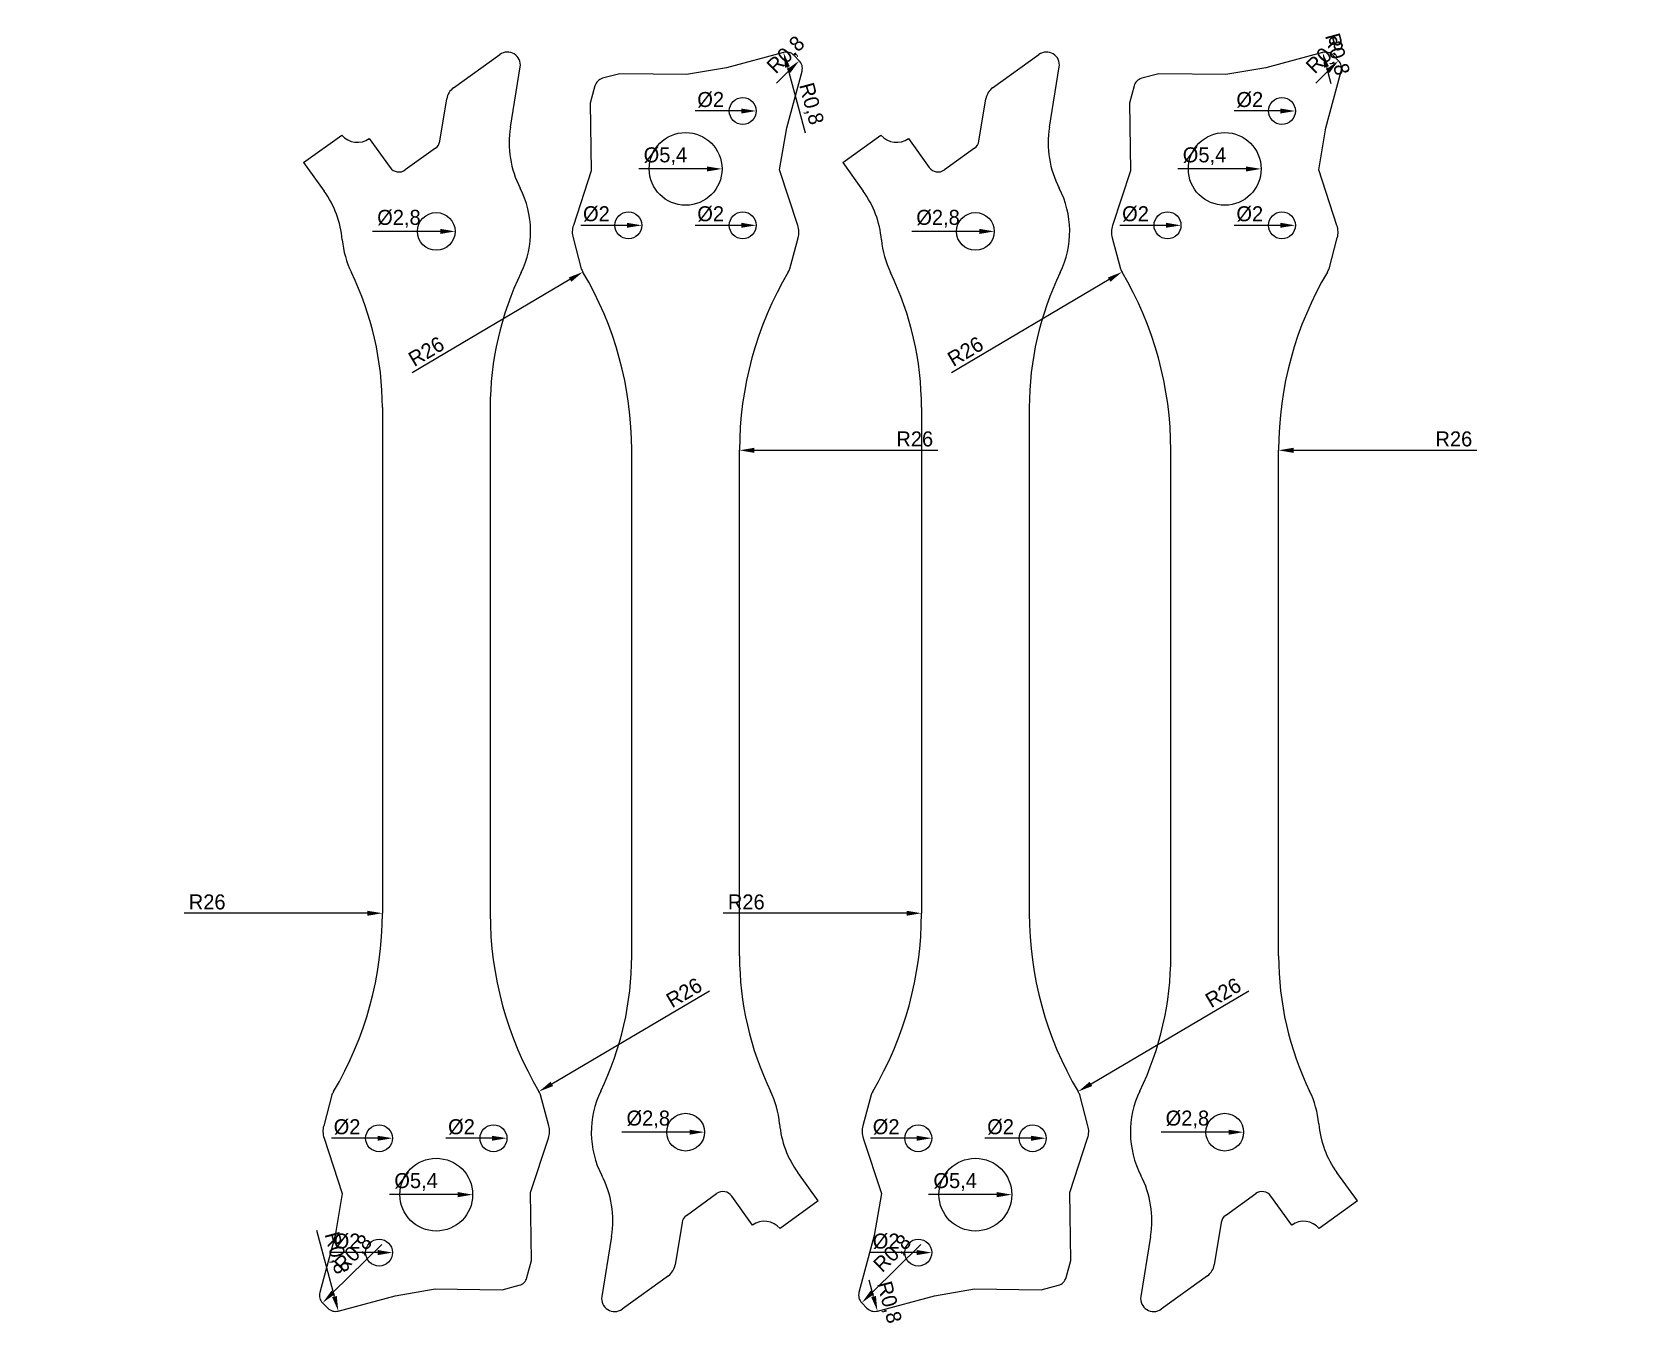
# Model space of a CAD drawing. Header units: millimetres. Extents: x -30 to 88, y -10 to 86.
import ezdxf

# ---------------------------------------------------------------- set-up
doc = ezdxf.new("R2010")
doc.units = ezdxf.units.MM
doc.layers.add('Arms-L715.80 - v3 - CNC', color=7, linetype='Continuous')
doc.layers.add('Dimensions', color=7, linetype='Continuous')
doc.dimstyles.new('ISO-25', dxfattribs={"dimtxt": 2.5, "dimasz": 2.5, "dimexe": 1.25, "dimexo": 0.625, "dimtad": 1, "dimtxsty": 'Standard', "dimcen": 2.5, "dimadec": 0, "dimazin": 0, "dimtfac": 1, "dimtmove": 0, "dimatfit": 3, "dimfxl": 1, "dimarcsym": 0})

# ---------------------------------------------------------------- blocks, each defined once
blk = doc.blocks.new('*D1')
at = {"layer": 'Defpoints', "color": 0}
for p in [(32.53, -7.87), (32.73, -8.64)]:
    blk.add_point(p, dxfattribs=at)
at = {"layer": 'Dimensions', "color": 140, "lineweight": -2}
blk.add_line((32.44, -7.56), (32.12, -6.35), dxfattribs=at)
at = {"layer": 'Dimensions', "color": 140}
blk.add_solid([(32.27, -7.61), (32.62, -7.52), (32.73, -8.64)], dxfattribs=at)
at = {"layer": 'Dimensions', "color": 140, "insert": (33.54, -8.01), "char_height": 1.113, "attachment_point": 5, "rotation": 284.9999}
blk.add_mtext('R0,8', dxfattribs=at)
blk = doc.blocks.new('*D2')
at = {"layer": 'Defpoints', "color": 0}
for p in [(65.77, 84.78), (65.97, 84)]:
    blk.add_point(p, dxfattribs=at)
at = {"layer": 'Dimensions', "color": 140, "lineweight": -2}
blk.add_line((66.06, 83.7), (66.38, 82.48), dxfattribs=at)
at = {"layer": 'Dimensions', "color": 140}
blk.add_solid([(66.23, 83.75), (65.88, 83.65), (65.77, 84.78)], dxfattribs=at)
at = {"layer": 'Dimensions', "color": 140, "insert": (66.78, 84.63), "char_height": 1.113, "attachment_point": 5, "rotation": 284.9999}
blk.add_mtext('R0,8', dxfattribs=at)
blk = doc.blocks.new('*D3')
at = {"layer": 'Defpoints', "color": 0}
for p in [(50.88, 68.49), (28.5, 55.25)]:
    blk.add_point(p, dxfattribs=at)
at = {"layer": 'Dimensions', "color": 140, "lineweight": -2}
blk.add_line((49.92, 67.92), (38.22, 61), dxfattribs=at)
at = {"layer": 'Dimensions', "color": 140}
blk.add_solid([(50.02, 67.76), (49.83, 68.08), (50.88, 68.49)], dxfattribs=at)
at = {"layer": 'Dimensions', "color": 140, "insert": (39.26, 62.59), "char_height": 1.113, "attachment_point": 5, "rotation": 30.6008}
blk.add_mtext('R26', dxfattribs=at)
blk = doc.blocks.new('*D4')
at = {"layer": 'Defpoints', "color": 0}
for p in [(62.5, 55.25), (88.5, 55.25)]:
    blk.add_point(p, dxfattribs=at)
at = {"layer": 'Dimensions', "color": 140, "lineweight": -2}
blk.add_line((63.61, 55.25), (77.21, 55.25), dxfattribs=at)
at = {"layer": 'Dimensions', "color": 140}
blk.add_solid([(63.61, 55.44), (63.61, 55.06), (62.5, 55.25)], dxfattribs=at)
at = {"layer": 'Dimensions', "color": 140, "insert": (75.5, 56.09), "char_height": 1.113, "attachment_point": 5, "rotation": 360}
blk.add_mtext('R26', dxfattribs=at)
blk = doc.blocks.new('*D5')
at = {"layer": 'Defpoints', "color": 0}
for p in [(70, 20.89), (47.62, 7.65)]:
    blk.add_point(p, dxfattribs=at)
at = {"layer": 'Dimensions', "color": 140, "lineweight": -2}
blk.add_line((48.58, 8.22), (60.28, 15.14), dxfattribs=at)
at = {"layer": 'Dimensions', "color": 140}
blk.add_solid([(48.48, 8.38), (48.67, 8.06), (47.62, 7.65)], dxfattribs=at)
at = {"layer": 'Dimensions', "color": 140, "insert": (58.39, 14.99), "char_height": 1.113, "attachment_point": 5, "rotation": 30.6008}
blk.add_mtext('R26', dxfattribs=at)
blk = doc.blocks.new('*D6')
at = {"layer": 'Defpoints', "color": 0}
for p in [(66.93, 84.17), (66.37, 83.61)]:
    blk.add_point(p, dxfattribs=at)
at = {"layer": 'Dimensions', "color": 140, "lineweight": -2}
blk.add_line((66.14, 83.39), (65.25, 82.5), dxfattribs=at)
at = {"layer": 'Dimensions', "color": 140}
blk.add_solid([(66.27, 83.26), (66.01, 83.52), (66.93, 84.17)], dxfattribs=at)
at = {"layer": 'Dimensions', "color": 140, "insert": (65.99, 84.56), "char_height": 1.113, "attachment_point": 5, "rotation": 44.6506}
blk.add_mtext('R0,8', dxfattribs=at)
blk = doc.blocks.new('*D7')
at = {"layer": 'Defpoints', "color": 0}
for p in [(26.93, 84.17), (26.37, 83.61)]:
    blk.add_point(p, dxfattribs=at)
at = {"layer": 'Dimensions', "color": 140, "lineweight": -2}
blk.add_line((26.14, 83.39), (25.25, 82.5), dxfattribs=at)
at = {"layer": 'Dimensions', "color": 140}
blk.add_solid([(26.27, 83.26), (26.01, 83.52), (26.93, 84.17)], dxfattribs=at)
at = {"layer": 'Dimensions', "color": 140, "insert": (25.99, 84.56), "char_height": 1.113, "attachment_point": 5, "rotation": 44.6506}
blk.add_mtext('R0,8', dxfattribs=at)
blk = doc.blocks.new('*D8')
at = {"layer": 'Defpoints', "color": 0}
for p in [(10.88, 68.49), (-11.5, 55.25)]:
    blk.add_point(p, dxfattribs=at)
at = {"layer": 'Dimensions', "color": 140, "lineweight": -2}
blk.add_line((9.92, 67.92), (-1.78, 61), dxfattribs=at)
at = {"layer": 'Dimensions', "color": 140}
blk.add_solid([(10.02, 67.76), (9.83, 68.08), (10.88, 68.49)], dxfattribs=at)
at = {"layer": 'Dimensions', "color": 140, "insert": (-0.74, 62.59), "char_height": 1.113, "attachment_point": 5, "rotation": 30.6008}
blk.add_mtext('R26', dxfattribs=at)
blk = doc.blocks.new('*D9')
at = {"layer": 'Defpoints', "color": 0}
for p in [(10, 20.89), (36, 20.89)]:
    blk.add_point(p, dxfattribs=at)
at = {"layer": 'Dimensions', "color": 140, "lineweight": -2}
blk.add_line((34.89, 20.89), (21.29, 20.89), dxfattribs=at)
at = {"layer": 'Dimensions', "color": 140}
blk.add_solid([(34.89, 20.7), (34.89, 21.07), (36, 20.89)], dxfattribs=at)
at = {"layer": 'Dimensions', "color": 140, "insert": (23, 21.72), "char_height": 1.113, "attachment_point": 5, "rotation": 360}
blk.add_mtext('R26', dxfattribs=at)
blk = doc.blocks.new('*D10')
at = {"layer": 'Defpoints', "color": 0}
for p in [(25.77, 84.78), (25.97, 84)]:
    blk.add_point(p, dxfattribs=at)
at = {"layer": 'Dimensions', "color": 140, "lineweight": -2}
blk.add_line((26.06, 83.7), (27.37, 78.81), dxfattribs=at)
at = {"layer": 'Dimensions', "color": 140}
blk.add_solid([(26.23, 83.75), (25.88, 83.65), (25.77, 84.78)], dxfattribs=at)
at = {"layer": 'Dimensions', "color": 140, "insert": (27.76, 80.96), "char_height": 1.113, "attachment_point": 5, "rotation": 284.9999}
blk.add_mtext('R0,8', dxfattribs=at)
blk = doc.blocks.new('*D11')
at = {"layer": 'Defpoints', "color": 0}
for p in [(-8.43, -8.03), (-7.87, -7.47)]:
    blk.add_point(p, dxfattribs=at)
at = {"layer": 'Dimensions', "color": 140, "lineweight": -2}
blk.add_line((-7.64, -7.25), (-4.04, -3.69), dxfattribs=at)
at = {"layer": 'Dimensions', "color": 140}
blk.add_solid([(-7.77, -7.12), (-7.51, -7.38), (-8.43, -8.03)], dxfattribs=at)
at = {"layer": 'Dimensions', "color": 140, "insert": (-6.11, -4.41), "char_height": 1.113, "attachment_point": 5, "rotation": 44.6506}
blk.add_mtext('R0,8', dxfattribs=at)
blk = doc.blocks.new('*D12')
at = {"layer": 'Defpoints', "color": 0}
for p in [(30, 20.89), (7.62, 7.65)]:
    blk.add_point(p, dxfattribs=at)
at = {"layer": 'Dimensions', "color": 140, "lineweight": -2}
blk.add_line((8.58, 8.22), (20.28, 15.14), dxfattribs=at)
at = {"layer": 'Dimensions', "color": 140}
blk.add_solid([(8.48, 8.38), (8.67, 8.06), (7.62, 7.65)], dxfattribs=at)
at = {"layer": 'Dimensions', "color": 140, "insert": (18.39, 14.99), "char_height": 1.113, "attachment_point": 5, "rotation": 30.6008}
blk.add_mtext('R26', dxfattribs=at)
blk = doc.blocks.new('*D13')
at = {"layer": 'Defpoints', "color": 0}
for p in [(31.57, -8.03), (32.13, -7.47)]:
    blk.add_point(p, dxfattribs=at)
at = {"layer": 'Dimensions', "color": 140, "lineweight": -2}
blk.add_line((32.36, -7.25), (35.96, -3.69), dxfattribs=at)
at = {"layer": 'Dimensions', "color": 140}
blk.add_solid([(32.23, -7.12), (32.49, -7.38), (31.57, -8.03)], dxfattribs=at)
at = {"layer": 'Dimensions', "color": 140, "insert": (33.89, -4.41), "char_height": 1.113, "attachment_point": 5, "rotation": 44.6506}
blk.add_mtext('R0,8', dxfattribs=at)
blk = doc.blocks.new('*D14')
at = {"layer": 'Defpoints', "color": 0}
for p in [(22.5, 55.25), (48.5, 55.25)]:
    blk.add_point(p, dxfattribs=at)
at = {"layer": 'Dimensions', "color": 140, "lineweight": -2}
blk.add_line((23.61, 55.25), (37.21, 55.25), dxfattribs=at)
at = {"layer": 'Dimensions', "color": 140}
blk.add_solid([(23.61, 55.44), (23.61, 55.06), (22.5, 55.25)], dxfattribs=at)
at = {"layer": 'Dimensions', "color": 140, "insert": (35.5, 56.09), "char_height": 1.113, "attachment_point": 5, "rotation": 360}
blk.add_mtext('R26', dxfattribs=at)
blk = doc.blocks.new('*D15')
at = {"layer": 'Defpoints', "color": 0}
for p in [(-30, 20.89), (-4, 20.89)]:
    blk.add_point(p, dxfattribs=at)
at = {"layer": 'Dimensions', "color": 140, "lineweight": -2}
blk.add_line((-5.11, 20.89), (-18.71, 20.89), dxfattribs=at)
at = {"layer": 'Dimensions', "color": 140}
blk.add_solid([(-5.11, 20.7), (-5.11, 21.07), (-4, 20.89)], dxfattribs=at)
at = {"layer": 'Dimensions', "color": 140, "insert": (-17, 21.72), "char_height": 1.113, "attachment_point": 5, "rotation": 360}
blk.add_mtext('R26', dxfattribs=at)
blk = doc.blocks.new('*D16')
at = {"layer": 'Defpoints', "color": 0}
for p in [(-7.47, -7.87), (-7.27, -8.64)]:
    blk.add_point(p, dxfattribs=at)
at = {"layer": 'Dimensions', "color": 140, "lineweight": -2}
blk.add_line((-7.56, -7.56), (-8.87, -2.67), dxfattribs=at)
at = {"layer": 'Dimensions', "color": 140}
blk.add_solid([(-7.73, -7.61), (-7.38, -7.52), (-7.27, -8.64)], dxfattribs=at)
at = {"layer": 'Dimensions', "color": 140, "insert": (-7.45, -4.34), "char_height": 1.113, "attachment_point": 5, "rotation": 284.9999}
blk.add_mtext('R0,8', dxfattribs=at)
blk = doc.blocks.new('*D17')
at = {"layer": 'Defpoints', "color": 0}
for p in [(43.24, 4.19), (45.24, 4.19)]:
    blk.add_point(p, dxfattribs=at)
at = {"layer": 'Dimensions', "color": 140, "lineweight": -2}
blk.add_line((44.13, 4.19), (40.71, 4.19), dxfattribs=at)
at = {"layer": 'Dimensions', "color": 140}
blk.add_solid([(44.13, 4), (44.13, 4.37), (45.24, 4.19)], dxfattribs=at)
at = {"layer": 'Dimensions', "color": 140, "insert": (41.87, 5.02), "char_height": 1.113, "attachment_point": 5}
blk.add_mtext('%%c2', dxfattribs=at)
blk = doc.blocks.new('*D18')
at = {"layer": 'Defpoints', "color": 0}
for p in [(34.76, -4.3), (36.76, -4.3)]:
    blk.add_point(p, dxfattribs=at)
at = {"layer": 'Dimensions', "color": 140, "lineweight": -2}
blk.add_line((35.65, -4.3), (32.23, -4.3), dxfattribs=at)
at = {"layer": 'Dimensions', "color": 140}
blk.add_solid([(35.65, -4.49), (35.65, -4.11), (36.76, -4.3)], dxfattribs=at)
at = {"layer": 'Dimensions', "color": 140, "insert": (33.38, -3.47), "char_height": 1.113, "attachment_point": 5}
blk.add_mtext('%%c2', dxfattribs=at)
blk = doc.blocks.new('*D19')
at = {"layer": 'Defpoints', "color": 0}
for p in [(61.74, 80.44), (63.74, 80.44)]:
    blk.add_point(p, dxfattribs=at)
at = {"layer": 'Dimensions', "color": 140, "lineweight": -2}
blk.add_line((62.63, 80.44), (59.21, 80.44), dxfattribs=at)
at = {"layer": 'Dimensions', "color": 140}
blk.add_solid([(62.63, 80.25), (62.63, 80.62), (63.74, 80.44)], dxfattribs=at)
at = {"layer": 'Dimensions', "color": 140, "insert": (60.36, 81.27), "char_height": 1.113, "attachment_point": 5}
blk.add_mtext('%%c2', dxfattribs=at)
blk = doc.blocks.new('*D20')
at = {"layer": 'Defpoints', "color": 0}
for p in [(55.8, 76.14), (61.2, 76.14)]:
    blk.add_point(p, dxfattribs=at)
at = {"layer": 'Dimensions', "color": 140, "lineweight": -2}
blk.add_line((60.09, 76.14), (55.03, 76.14), dxfattribs=at)
at = {"layer": 'Dimensions', "color": 140}
blk.add_solid([(60.09, 75.95), (60.09, 76.32), (61.2, 76.14)], dxfattribs=at)
at = {"layer": 'Dimensions', "color": 140, "insert": (57, 77.08), "char_height": 1.113, "attachment_point": 5}
blk.add_mtext('%%c5,4', dxfattribs=at)
blk = doc.blocks.new('*D21')
at = {"layer": 'Defpoints', "color": 0}
for p in [(61.74, 71.95), (63.74, 71.95)]:
    blk.add_point(p, dxfattribs=at)
at = {"layer": 'Dimensions', "color": 140, "lineweight": -2}
blk.add_line((62.63, 71.95), (59.21, 71.95), dxfattribs=at)
at = {"layer": 'Dimensions', "color": 140}
blk.add_solid([(62.63, 71.77), (62.63, 72.14), (63.74, 71.95)], dxfattribs=at)
at = {"layer": 'Dimensions', "color": 140, "insert": (60.36, 72.79), "char_height": 1.113, "attachment_point": 5}
blk.add_mtext('%%c2', dxfattribs=at)
blk = doc.blocks.new('*D22')
at = {"layer": 'Defpoints', "color": 0}
for p in [(34.76, 4.19), (36.76, 4.19)]:
    blk.add_point(p, dxfattribs=at)
at = {"layer": 'Dimensions', "color": 140, "lineweight": -2}
blk.add_line((35.65, 4.19), (32.23, 4.19), dxfattribs=at)
at = {"layer": 'Dimensions', "color": 140}
blk.add_solid([(35.65, 4), (35.65, 4.37), (36.76, 4.19)], dxfattribs=at)
at = {"layer": 'Dimensions', "color": 140, "insert": (33.38, 5.02), "char_height": 1.113, "attachment_point": 5}
blk.add_mtext('%%c2', dxfattribs=at)
blk = doc.blocks.new('*D23')
at = {"layer": 'Defpoints', "color": 0}
for p in [(53.26, 71.95), (55.26, 71.95)]:
    blk.add_point(p, dxfattribs=at)
at = {"layer": 'Dimensions', "color": 140, "lineweight": -2}
blk.add_line((54.14, 71.95), (50.72, 71.95), dxfattribs=at)
at = {"layer": 'Dimensions', "color": 140}
blk.add_solid([(54.14, 71.77), (54.14, 72.14), (55.26, 71.95)], dxfattribs=at)
at = {"layer": 'Dimensions', "color": 140, "insert": (51.88, 72.79), "char_height": 1.113, "attachment_point": 5}
blk.add_mtext('%%c2', dxfattribs=at)
blk = doc.blocks.new('*D24')
at = {"layer": 'Defpoints', "color": 0}
for p in [(37.3, 0), (42.7, 0)]:
    blk.add_point(p, dxfattribs=at)
at = {"layer": 'Dimensions', "color": 140, "lineweight": -2}
blk.add_line((41.59, 0), (36.53, 0), dxfattribs=at)
at = {"layer": 'Dimensions', "color": 140}
blk.add_solid([(41.59, -0.19), (41.59, 0.19), (42.7, 0)], dxfattribs=at)
at = {"layer": 'Dimensions', "color": 140, "insert": (38.5, 0.94), "char_height": 1.113, "attachment_point": 5}
blk.add_mtext('%%c5,4', dxfattribs=at)
blk = doc.blocks.new('*D25')
at = {"layer": 'Defpoints', "color": 0}
for p in [(57.1, 4.64), (59.9, 4.64)]:
    blk.add_point(p, dxfattribs=at)
at = {"layer": 'Dimensions', "color": 140, "lineweight": -2}
blk.add_line((58.79, 4.64), (53.78, 4.64), dxfattribs=at)
at = {"layer": 'Dimensions', "color": 140}
blk.add_solid([(58.79, 4.45), (58.79, 4.82), (59.9, 4.64)], dxfattribs=at)
at = {"layer": 'Dimensions', "color": 140, "insert": (55.73, 5.58), "char_height": 1.113, "attachment_point": 5}
blk.add_mtext('%%c2,8', dxfattribs=at)
blk = doc.blocks.new('*D26')
at = {"layer": 'Defpoints', "color": 0}
for p in [(15.8, 76.14), (21.2, 76.14)]:
    blk.add_point(p, dxfattribs=at)
at = {"layer": 'Dimensions', "color": 140, "lineweight": -2}
blk.add_line((20.09, 76.14), (15.03, 76.14), dxfattribs=at)
at = {"layer": 'Dimensions', "color": 140}
blk.add_solid([(20.09, 75.95), (20.09, 76.32), (21.2, 76.14)], dxfattribs=at)
at = {"layer": 'Dimensions', "color": 140, "insert": (17, 77.08), "char_height": 1.113, "attachment_point": 5}
blk.add_mtext('%%c5,4', dxfattribs=at)
blk = doc.blocks.new('*D27')
at = {"layer": 'Defpoints', "color": 0}
for p in [(13.26, 71.95), (15.26, 71.95)]:
    blk.add_point(p, dxfattribs=at)
at = {"layer": 'Dimensions', "color": 140, "lineweight": -2}
blk.add_line((14.14, 71.95), (10.72, 71.95), dxfattribs=at)
at = {"layer": 'Dimensions', "color": 140}
blk.add_solid([(14.14, 71.77), (14.14, 72.14), (15.26, 71.95)], dxfattribs=at)
at = {"layer": 'Dimensions', "color": 140, "insert": (11.88, 72.79), "char_height": 1.113, "attachment_point": 5}
blk.add_mtext('%%c2', dxfattribs=at)
blk = doc.blocks.new('*D28')
at = {"layer": 'Defpoints', "color": 0}
for p in [(17.1, 4.64), (19.9, 4.64)]:
    blk.add_point(p, dxfattribs=at)
at = {"layer": 'Dimensions', "color": 140, "lineweight": -2}
blk.add_line((18.79, 4.64), (13.78, 4.64), dxfattribs=at)
at = {"layer": 'Dimensions', "color": 140}
blk.add_solid([(18.79, 4.45), (18.79, 4.82), (19.9, 4.64)], dxfattribs=at)
at = {"layer": 'Dimensions', "color": 140, "insert": (15.73, 5.58), "char_height": 1.113, "attachment_point": 5}
blk.add_mtext('%%c2,8', dxfattribs=at)
blk = doc.blocks.new('*D29')
at = {"layer": 'Defpoints', "color": 0}
for p in [(21.74, 71.95), (23.74, 71.95)]:
    blk.add_point(p, dxfattribs=at)
at = {"layer": 'Dimensions', "color": 140, "lineweight": -2}
blk.add_line((22.63, 71.95), (19.21, 71.95), dxfattribs=at)
at = {"layer": 'Dimensions', "color": 140}
blk.add_solid([(22.63, 71.77), (22.63, 72.14), (23.74, 71.95)], dxfattribs=at)
at = {"layer": 'Dimensions', "color": 140, "insert": (20.36, 72.79), "char_height": 1.113, "attachment_point": 5}
blk.add_mtext('%%c2', dxfattribs=at)
blk = doc.blocks.new('*D30')
at = {"layer": 'Defpoints', "color": 0}
for p in [(21.74, 80.44), (23.74, 80.44)]:
    blk.add_point(p, dxfattribs=at)
at = {"layer": 'Dimensions', "color": 140, "lineweight": -2}
blk.add_line((22.63, 80.44), (19.21, 80.44), dxfattribs=at)
at = {"layer": 'Dimensions', "color": 140}
blk.add_solid([(22.63, 80.25), (22.63, 80.62), (23.74, 80.44)], dxfattribs=at)
at = {"layer": 'Dimensions', "color": 140, "insert": (20.36, 81.27), "char_height": 1.113, "attachment_point": 5}
blk.add_mtext('%%c2', dxfattribs=at)
blk = doc.blocks.new('*D31')
at = {"layer": 'Defpoints', "color": 0}
for p in [(-5.24, 4.19), (-3.24, 4.19)]:
    blk.add_point(p, dxfattribs=at)
at = {"layer": 'Dimensions', "color": 140, "lineweight": -2}
blk.add_line((-4.35, 4.19), (-7.77, 4.19), dxfattribs=at)
at = {"layer": 'Dimensions', "color": 140}
blk.add_solid([(-4.35, 4), (-4.35, 4.37), (-3.24, 4.19)], dxfattribs=at)
at = {"layer": 'Dimensions', "color": 140, "insert": (-6.62, 5.02), "char_height": 1.113, "attachment_point": 5}
blk.add_mtext('%%c2', dxfattribs=at)
blk = doc.blocks.new('*D32')
at = {"layer": 'Defpoints', "color": 0}
for p in [(3.24, 4.19), (5.24, 4.19)]:
    blk.add_point(p, dxfattribs=at)
at = {"layer": 'Dimensions', "color": 140, "lineweight": -2}
blk.add_line((4.13, 4.19), (0.71, 4.19), dxfattribs=at)
at = {"layer": 'Dimensions', "color": 140}
blk.add_solid([(4.13, 4), (4.13, 4.37), (5.24, 4.19)], dxfattribs=at)
at = {"layer": 'Dimensions', "color": 140, "insert": (1.87, 5.02), "char_height": 1.113, "attachment_point": 5}
blk.add_mtext('%%c2', dxfattribs=at)
blk = doc.blocks.new('*D33')
at = {"layer": 'Defpoints', "color": 0}
for p in [(38.6, 71.5), (41.4, 71.5)]:
    blk.add_point(p, dxfattribs=at)
at = {"layer": 'Dimensions', "color": 140, "lineweight": -2}
blk.add_line((40.29, 71.5), (35.28, 71.5), dxfattribs=at)
at = {"layer": 'Dimensions', "color": 140}
blk.add_solid([(40.29, 71.31), (40.29, 71.69), (41.4, 71.5)], dxfattribs=at)
at = {"layer": 'Dimensions', "color": 140, "insert": (37.23, 72.44), "char_height": 1.113, "attachment_point": 5}
blk.add_mtext('%%c2,8', dxfattribs=at)
blk = doc.blocks.new('*D34')
at = {"layer": 'Defpoints', "color": 0}
for p in [(-1.4, 71.5), (1.4, 71.5)]:
    blk.add_point(p, dxfattribs=at)
at = {"layer": 'Dimensions', "color": 140, "lineweight": -2}
blk.add_line((0.29, 71.5), (-4.72, 71.5), dxfattribs=at)
at = {"layer": 'Dimensions', "color": 140}
blk.add_solid([(0.29, 71.31), (0.29, 71.69), (1.4, 71.5)], dxfattribs=at)
at = {"layer": 'Dimensions', "color": 140, "insert": (-2.77, 72.44), "char_height": 1.113, "attachment_point": 5}
blk.add_mtext('%%c2,8', dxfattribs=at)
blk = doc.blocks.new('*D35')
at = {"layer": 'Defpoints', "color": 0}
for p in [(-5.24, -4.3), (-3.24, -4.3)]:
    blk.add_point(p, dxfattribs=at)
at = {"layer": 'Dimensions', "color": 140, "lineweight": -2}
blk.add_line((-4.35, -4.3), (-7.77, -4.3), dxfattribs=at)
at = {"layer": 'Dimensions', "color": 140}
blk.add_solid([(-4.35, -4.49), (-4.35, -4.11), (-3.24, -4.3)], dxfattribs=at)
at = {"layer": 'Dimensions', "color": 140, "insert": (-6.62, -3.47), "char_height": 1.113, "attachment_point": 5}
blk.add_mtext('%%c2', dxfattribs=at)
blk = doc.blocks.new('*D36')
at = {"layer": 'Defpoints', "color": 0}
for p in [(-2.7, 0), (2.7, 0)]:
    blk.add_point(p, dxfattribs=at)
at = {"layer": 'Dimensions', "color": 140, "lineweight": -2}
blk.add_line((1.59, 0), (-3.47, 0), dxfattribs=at)
at = {"layer": 'Dimensions', "color": 140}
blk.add_solid([(1.59, -0.19), (1.59, 0.19), (2.7, 0)], dxfattribs=at)
at = {"layer": 'Dimensions', "color": 140, "insert": (-1.5, 0.94), "char_height": 1.113, "attachment_point": 5}
blk.add_mtext('%%c5,4', dxfattribs=at)

msp = doc.modelspace()

# ---------------------------------------------------------------- linework, layer by layer
at = {"layer": 'Arms-L715.80 - v3 - CNC'}
for p, q in [((1.276, 82.156, -66), (4.7183, 84.636, -66)), ((25.7669, 84.7773, -66), (21.5428, 83.6455, -66)), ((26.9347, 84.1704, -66), (26.5431, 84.5668, -66)), ((41.276, 82.156, -66), (44.7183, 84.636, -66)), ((65.7669, 84.7773, -66), (61.5428, 83.6455, -66)), ((66.9347, 84.1704, -66), (66.5431, 84.5668, -66)), ((5.4987, 79.2354, -66), (6.2248, 83.7045, -66)), ((13.6148, 83.2078, -66), (12.338, 82.8657, -66)), ((18.5781, 83.1368, -66), (13.6148, 83.2078, -66)), ((21.5428, 83.6455, -66), (18.5781, 83.1368, -66)), ((26.0075, 79.1808, -66), (27.1383, 83.4011, -66)), ((45.4987, 79.2354, -66), (46.2248, 83.7045, -66)), ((53.6148, 83.2078, -66), (52.338, 82.8657, -66)), ((58.5781, 83.1368, -66), (53.6148, 83.2078, -66)), ((61.5428, 83.6455, -66), (58.5781, 83.1368, -66)), ((66.0075, 79.1808, -66), (67.1383, 83.4011, -66)), ((11.7723, 82.3, -66), (11.4302, 81.0232, -66)), ((51.7723, 82.3, -66), (51.4302, 81.0232, -66)), ((0.2656, 78.2042, -66), (0.7763, 81.3479, -66)), ((11.4302, 81.0232, -66), (11.5023, 75.9847, -66)), ((40.2656, 78.2042, -66), (40.7763, 81.3479, -66)), ((51.4302, 81.0232, -66), (51.5023, 75.9847, -66)), ((-9.8438, 76.6097, -66), (-7.004, 78.6556, -66)), ((-4.9686, 78.3966, -66), (-3.4195, 76.2464, -66)), ((25.4723, 76.0618, -66), (26.0075, 79.1808, -66)), ((30.1562, 76.6097, -66), (32.996, 78.6556, -66)), ((35.0314, 78.3966, -66), (36.5805, 76.2464, -66)), ((65.4723, 76.0618, -66), (66.0075, 79.1808, -66)), ((-0.0564, 77.6833, -66), (-2.3028, 76.0649, -66)), ((39.9436, 77.6833, -66), (37.6972, 76.0649, -66)), ((-9.8438, 76.6097, -66), (-8.3203, 74.4952, -66)), ((11.5023, 75.9847, -66), (10.1717, 71.9404, -66)), ((26.8283, 71.9404, -66), (25.4723, 76.0618, -66)), ((30.1562, 76.6097, -66), (31.6797, 74.4952, -66)), ((51.5023, 75.9847, -66), (50.1717, 71.9404, -66)), ((66.8283, 71.9404, -66), (65.4723, 76.0618, -66)), ((10.146, 71.0263, -66), (10.7613, 68.7301, -66)), ((26.2386, 68.73, -66), (26.8539, 71.0263, -66)), ((50.146, 71.0263, -66), (50.7613, 68.7301, -66)), ((66.2386, 68.73, -66), (66.8539, 71.0263, -66)), ((-4, 58.4233, -66), (-4, 20.8876, -66)), ((4, 58.4233, -66), (4, 20.8876, -66)), ((36, 58.4233, -66), (36, 20.8876, -66)), ((44, 58.4233, -66), (44, 20.8876, -66)), ((14.5, 17.7147, -66), (14.5, 55.2503, -66)), ((22.5, 17.7147, -66), (22.5, 55.2504, -66)), ((54.5, 17.7147, -66), (54.5, 55.2503, -66)), ((62.5, 17.7147, -66), (62.5, 55.2504, -66)), ((-7.7386, 7.408, -66), (-8.3539, 5.1117, -66)), ((8.354, 5.1117, -66), (7.7387, 7.4079, -66)), ((32.2614, 7.408, -66), (31.6461, 5.1117, -66)), ((48.354, 5.1117, -66), (47.7387, 7.4079, -66)), ((-8.3283, 4.1976, -66), (-6.9723, 0.0762, -66)), ((6.9977, 0.1533, -66), (8.3283, 4.1975, -66)), ((31.6717, 4.1976, -66), (33.0277, 0.0762, -66)), ((46.9977, 0.1533, -66), (48.3283, 4.1975, -66)), ((28.3437, -0.4717, -66), (26.8203, 1.6428, -66)), ((68.3437, -0.4717, -66), (66.8203, 1.6428, -66)), ((-6.9723, 0.0762, -66), (-7.5075, -3.0428, -66)), ((7.0698, -4.8852, -66), (6.9977, 0.1533, -66)), ((18.5564, -1.5454, -66), (20.8028, 0.0731, -66)), ((33.0277, 0.0762, -66), (32.4925, -3.0428, -66)), ((47.0698, -4.8852, -66), (46.9977, 0.1533, -66)), ((58.5564, -1.5454, -66), (60.8028, 0.0731, -66)), ((23.4686, -2.2586, -66), (21.9195, -0.1084, -66)), ((28.3437, -0.4717, -66), (25.504, -2.5177, -66)), ((63.4686, -2.2586, -66), (61.9195, -0.1084, -66)), ((68.3437, -0.4717, -66), (65.504, -2.5177, -66)), ((18.2344, -2.0662, -66), (17.7236, -5.2099, -66)), ((58.2344, -2.0662, -66), (57.7236, -5.2099, -66)), ((-7.5075, -3.0428, -66), (-8.6383, -7.2632, -66)), ((13.0013, -3.0975, -66), (12.2752, -7.5665, -66)), ((32.4925, -3.0428, -66), (31.3617, -7.2632, -66)), ((53.0013, -3.0975, -66), (52.2752, -7.5665, -66)), ((6.7277, -6.162, -66), (7.0698, -4.8852, -66)), ((46.7277, -6.162, -66), (47.0698, -4.8852, -66)), ((-3.0429, -7.5075, -66), (-0.0781, -6.9988, -66)), ((-0.0781, -6.9988, -66), (4.8852, -7.0698, -66)), ((4.8852, -7.0698, -66), (6.162, -6.7277, -66)), ((17.224, -6.018, -66), (13.7817, -8.498, -66)), ((36.9571, -7.5075, -66), (39.9219, -6.9988, -66)), ((39.9219, -6.9988, -66), (44.8852, -7.0698, -66)), ((44.8852, -7.0698, -66), (46.162, -6.7277, -66)), ((57.224, -6.018, -66), (53.7817, -8.498, -66)), ((-8.4347, -8.0324, -66), (-8.0431, -8.4288, -66)), ((-7.267, -8.6393, -66), (-3.0429, -7.5075, -66)), ((31.5653, -8.0324, -66), (31.9569, -8.4288, -66)), ((32.733, -8.6393, -66), (36.9571, -7.5075, -66))]:
    msp.add_line(p, q, dxfattribs=at)
for centre, radius in [((22.7405, 80.4379, -66), 1), ((62.7405, 80.4379, -66), 1), ((18.5, 76.138, -66), 2.7), ((58.5, 76.138, -66), 2.7), ((0, 71.5, -66), 1.4), ((14.2552, 71.9526, -66), 1), ((22.7404, 71.9526, -66), 1), ((40, 71.5, -66), 1.4), ((54.2552, 71.9526, -66), 1), ((62.7404, 71.9526, -66), 1), ((18.5, 4.638, -66), 1.4), ((58.5, 4.638, -66), 1.4), ((-4.2404, 4.1854, -66), 1), ((4.2448, 4.1854, -66), 1), ((35.7596, 4.1854, -66), 1), ((44.2448, 4.1854, -66), 1), ((0, 0, -66), 2.7), ((40, 0, -66), 2.7), ((-4.2405, -4.2999, -66), 1), ((35.7595, -4.2999, -66), 1)]:
    msp.add_circle(centre, radius, dxfattribs=at)
for centre, radius, start, end in [((5.2787, 83.8583, -66), 0.9586, 350.770894, 125.7709), ((25.974, 84.0046, -66), 0.8, 44.650574, 104.9999), ((26.3656, 83.6082, -66), 0.8, 344.9999, 44.650574), ((45.2787, 83.8583, -66), 0.9586, 350.770894, 125.7709), ((65.974, 84.0046, -66), 0.8, 44.650574, 104.9999), ((66.3656, 83.6082, -66), 0.8, 344.9999, 44.650574), ((2.0017, 81.1488, -66), 1.2414, 125.7709, 170.772534), ((12.545, 82.0929, -66), 0.8, 104.9999, 164.9999), ((42.0017, 81.1488, -66), 1.2414, 125.7709, 170.772534), ((52.545, 82.0929, -66), 0.8, 104.9999, 164.9999), ((-5.8481, 79.6116, -66), 1.5, 219.593312, 305.898356), ((12.7042, 78.0647, -66), 7.3, 170.770894, 207.327013), ((34.1519, 79.6116, -66), 1.5, 219.593312, 305.898356), ((52.7042, 78.0647, -66), 7.3, 170.770894, 207.327013), ((-0.524, 78.3324, -66), 0.8, 305.7709, 350.772534), ((39.476, 78.3324, -66), 0.8, 305.7709, 350.772534), ((-2.7704, 76.714, -66), 0.8, 215.7709, 305.7709), ((37.2296, 76.714, -66), 0.8, 215.7709, 305.7709), ((0, 71.5, -66), 7, 334.158081, 27.327013), ((40, 71.5, -66), 7, 334.158081, 27.327013), ((-14.2433, 70.228, -66), 7.3001, 5.103238, 35.7709), ((25.7567, 70.228, -66), 7.3001, 5.103238, 35.7709), ((11.6915, 71.4404, -66), 1.6, 161.788225, 195.000398), ((25.3085, 71.4404, -66), 1.6, 344.9999, 18.211897), ((51.6915, 71.4404, -66), 1.6, 161.788225, 195.000398), ((65.3085, 71.4404, -66), 1.6, 344.9999, 18.211897), ((0, 71.5, -66), 7, 185.103238, 205.841821), ((40, 71.5, -66), 7, 185.103238, 205.841821), ((12.2563, 69.3003, -66), 1.6, 200.876024, 210.600837), ((52.2563, 69.3003, -66), 1.6, 200.876024, 210.600837), ((-27, 58.4233, -66), 23, 359.999965, 25.841821), ((27, 58.4233, -66), 23, 154.158081, 179.999965), ((-11.5, 55.2504, -66), 26, 359.999951, 30.600837), ((48.5, 55.2504, -66), 26, 149.398994, 179.999959), ((24.7438, 69.3003, -66), 1.6, 329.398994, 339.115826), ((13, 58.4233, -66), 23, 359.999965, 25.841821), ((67, 58.4233, -66), 23, 154.158081, 179.999965), ((28.5, 55.2504, -66), 26, 359.999951, 30.600837), ((88.5, 55.2504, -66), 26, 149.398994, 179.999959), ((64.7438, 69.3003, -66), 1.6, 329.398994, 339.115826), ((-30, 20.8876, -66), 26, 329.398994, 359.999959), ((30, 20.8876, -66), 26, 179.999951, 210.600837), ((10, 20.8876, -66), 26, 329.398994, 359.999959), ((70, 20.8876, -66), 26, 179.999951, 210.600837), ((-8.5, 17.7147, -66), 23, 334.158081, 359.999965), ((45.5, 17.7146, -66), 23, 179.999965, 205.841821), ((31.5, 17.7147, -66), 23, 334.158081, 359.999965), ((85.5, 17.7146, -66), 23, 179.999965, 205.841821), ((-6.2438, 6.8377, -66), 1.6, 149.398994, 159.115826), ((6.2437, 6.8377, -66), 1.6, 20.876024, 30.600837), ((18.5, 4.638, -66), 7, 154.158081, 207.327013), ((18.5, 4.638, -66), 7, 5.103238, 25.841821), ((33.7562, 6.8377, -66), 1.6, 149.398994, 159.115826), ((46.2437, 6.8377, -66), 1.6, 20.876024, 30.600837), ((58.5, 4.638, -66), 7, 154.158081, 207.327013), ((58.5, 4.638, -66), 7, 5.103238, 25.841821), ((-6.8085, 4.6976, -66), 1.6, 164.9999, 198.211897), ((6.8085, 4.6976, -66), 1.6, 341.788225, 15.000398), ((32.7433, 5.91, -66), 7.3001, 185.103238, 215.7709), ((33.1915, 4.6976, -66), 1.6, 164.9999, 198.211897), ((46.8085, 4.6976, -66), 1.6, 341.788225, 15.000398), ((72.7433, 5.91, -66), 7.3001, 185.103238, 215.7709), ((5.7958, -1.9267, -66), 7.3, 350.770894, 27.327013), ((45.7958, -1.9267, -66), 7.3, 350.770894, 27.327013), ((21.2704, -0.576, -66), 0.8, 35.7709, 125.7709), ((61.2704, -0.576, -66), 0.8, 35.7709, 125.7709), ((19.024, -2.1945, -66), 0.8, 125.7709, 170.772534), ((24.3481, -3.4737, -66), 1.5, 39.593312, 125.898356), ((59.024, -2.1945, -66), 0.8, 125.7709, 170.772534), ((64.3481, -3.4737, -66), 1.5, 39.593312, 125.898356), ((16.4983, -5.0108, -66), 1.2414, 305.7709, 350.772534), ((56.4983, -5.0108, -66), 1.2414, 305.7709, 350.772534), ((5.955, -5.9549, -66), 0.8, 284.9999, 344.9999), ((45.955, -5.9549, -66), 0.8, 284.9999, 344.9999), ((-7.8656, -7.4702, -66), 0.8, 164.9999, 224.650574), ((13.2213, -7.7203, -66), 0.9586, 170.770894, 305.7709), ((32.1344, -7.4702, -66), 0.8, 164.9999, 224.650574), ((53.2213, -7.7203, -66), 0.9586, 170.770894, 305.7709), ((-7.474, -7.8666, -66), 0.8, 224.650574, 284.9999), ((32.526, -7.8666, -66), 0.8, 224.650574, 284.9999)]:
    msp.add_arc(centre, radius, start, end, dxfattribs=at)

# ---------------------------------------------------------------- dimensions: what is measured, and where the dimension line sits
at = {"layer": 'Dimensions'}
for center, mpoint, picture, middle in [((26.3656, 83.6082, -66), (26.9347, 84.1704, -66), '*D7', (26.6501, 83.8893, -66)), ((66.3656, 83.6082, -66), (66.9347, 84.1704, -66), '*D6', (66.6501, 83.8893, -66)), ((65.974, 84.0046, -66), (65.7669, 84.7773, -66), '*D2', (65.8705, 84.3909, -66)), ((25.974, 84.0046, -66), (25.7669, 84.7773, -66), '*D10', (26.8541, 80.72, -66)), ((-11.5, 55.2504, -66), (10.8791, 68.4858, -66), '*D8', (-0.3105, 61.8681, -66)), ((28.5, 55.2504, -66), (50.8791, 68.4858, -66), '*D3', (39.6895, 61.8681, -66)), ((48.5, 55.2504, -66), (22.5, 55.2504, -66), '*D14', (35.5, 55.2504, -66)), ((88.5, 55.2504, -66), (62.5, 55.2504, -66), '*D4', (75.5, 55.2504, -66)), ((-30, 20.8876, -66), (-4, 20.8876, -66), '*D15', (-17, 20.8876, -66)), ((10, 20.8876, -66), (36, 20.8876, -66), '*D9', (23, 20.8876, -66)), ((30, 20.8876, -66), (7.6209, 7.6522, -66), '*D12', (18.8105, 14.2699, -66)), ((70, 20.8876, -66), (47.6209, 7.6522, -66), '*D5', (58.8105, 14.2699, -66)), ((-7.474, -7.8666, -66), (-7.267, -8.6393, -66), '*D16', (-8.3541, -4.582, -66)), ((-7.8656, -7.4702, -66), (-8.4347, -8.0324, -66), '*D11', (-5.4465, -5.0805, -66)), ((32.1344, -7.4702, -66), (31.5653, -8.0324, -66), '*D13', (34.5535, -5.0805, -66)), ((32.526, -7.8666, -66), (32.733, -8.6393, -66), '*D1', (32.6295, -8.2529, -66))]:
    dim = msp.add_radius_dim(center=center, mpoint=mpoint, dimstyle='ISO-25', override={"dimscale": 0.445218, "dimdec": 3, "dimzin": 8, "dimlunit": 2, "dimclrd": 140, "dimclre": 140, "dimclrt": 140}, dxfattribs=at)
    dim.commit()
    dim.dimension.update_dxf_attribs({"geometry": picture, "text_midpoint": middle, "dimtype": 164})
for p1, p2, picture, middle in [((21.7405, 80.4379, -66), (23.7405, 80.4379, -66), '*D30', (20.3616, 80.4379, -66)), ((61.7405, 80.4379, -66), (63.7405, 80.4379, -66), '*D19', (60.3616, 80.4379, -66)), ((15.8, 76.138, -66), (21.2, 76.138, -66), '*D26', (16.9996, 76.138, -66)), ((55.8, 76.138, -66), (61.2, 76.138, -66), '*D20', (56.9996, 76.138, -66)), ((13.2552, 71.9526, -66), (15.2552, 71.9526, -66), '*D27', (11.8763, 71.9526, -66)), ((21.7404, 71.9526, -66), (23.7404, 71.9526, -66), '*D29', (20.3616, 71.9526, -66)), ((53.2552, 71.9526, -66), (55.2552, 71.9526, -66), '*D23', (51.8763, 71.9526, -66)), ((61.7404, 71.9526, -66), (63.7404, 71.9526, -66), '*D21', (60.3616, 71.9526, -66)), ((-1.4, 71.5, -66), (1.4, 71.5, -66), '*D34', (-2.7739, 71.5, -66)), ((38.6, 71.5, -66), (41.4, 71.5, -66), '*D33', (37.2261, 71.5, -66)), ((17.1, 4.638, -66), (19.9, 4.638, -66), '*D28', (15.726, 4.638, -66)), ((57.1, 4.638, -66), (59.9, 4.638, -66), '*D25', (55.726, 4.638, -66)), ((-5.2404, 4.1854, -66), (-3.2404, 4.1854, -66), '*D31', (-6.6193, 4.1854, -66)), ((3.2448, 4.1854, -66), (5.2448, 4.1854, -66), '*D32', (1.866, 4.1854, -66)), ((34.7596, 4.1854, -66), (36.7596, 4.1854, -66), '*D22', (33.3807, 4.1854, -66)), ((43.2448, 4.1854, -66), (45.2448, 4.1854, -66), '*D17', (41.866, 4.1854, -66)), ((-2.7, 0, -66), (2.7, 0, -66), '*D36', (-1.5004, 0, -66)), ((37.3, 0, -66), (42.7, 0, -66), '*D24', (38.4996, 0, -66)), ((-5.2405, -4.2999, -66), (-3.2405, -4.2999, -66), '*D35', (-6.6193, -4.2999, -66)), ((34.7595, -4.2999, -66), (36.7595, -4.2999, -66), '*D18', (33.3807, -4.2999, -66))]:
    dim = msp.add_diameter_dim_2p(p1=p1, p2=p2, dimstyle='ISO-25', override={"dimscale": 0.445218, "dimdec": 3, "dimzin": 8, "dimlunit": 2, "dimclrd": 140, "dimclre": 140, "dimclrt": 140}, dxfattribs=at)
    dim.commit()
    dim.dimension.update_dxf_attribs({"geometry": picture, "text_midpoint": middle, "dimtype": 163})

doc.saveas('drawing.dxf')
